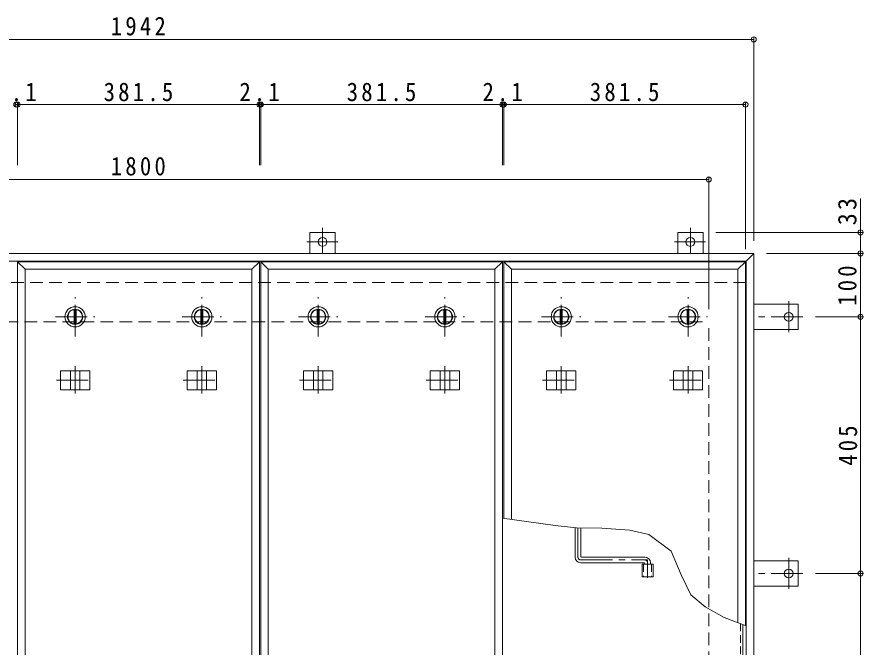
# Model space of a CAD drawing. Units: millimetres at full size, sheet at 1:10. Extents: x -2686 to 2781, y -1962 to 1908.
# Drawn here: x -1603 to -268, y 568 to 1562 of the extents above; entities that cross this region are included whole.
import ezdxf

# ---------------------------------------------------------------- set-up
doc = ezdxf.new("R2010")
doc.units = ezdxf.units.MM
doc.header["$LTSCALE"] = 10
doc.header["$PDMODE"] = 32
doc.header["$PDSIZE"] = 8
for name, pattern in [('CHAIN1', [8, 5, -1, 1, -1]), ('DASHED1', [1.8, 1.2, -0.6]), ('DASHED2', [3, 2, -1])]:
    doc.linetypes.add(name, pattern=pattern)
for name, color, linetype, lineweight in [('0-1_躯体', 2, 'DASHED2', 9), ('0-2_仕上', 4, 'Continuous', 9), ('0-3_建具', 4, 'Continuous', 9), ('0-5_寸法', 7, 'DASHED1', 9), ('0-6_ハッチ', 6, 'Continuous', 9), ('0-A', 3, 'CHAIN1', 9), ('0-C', 2, 'Continuous', 9), ('0-E', 3, 'Continuous', 9), ('0-F', 7, 'Continuous', 9)]:
    doc.layers.add(name, color=color, linetype=linetype, lineweight=lineweight)
doc.styles.add('ＭＳ ゴシック', font='')
doc.styles.get('ＭＳ ゴシック').set_extended_font_data('MS Gothic')

msp = doc.modelspace()

# ---------------------------------------------------------------- linework, layer by layer
at = {"layer": '0-1_躯体'}
for p, q in [((-452.35, 1142.92), (-2370.35, 1142.92)), ((-2311.35, 1080.92), (-511.35, 1080.92)), ((-511.35, -119.08), (-511.35, 1080.92))]:
    msp.add_line(p, q, dxfattribs=at)
at = {"layer": '0-2_仕上'}
for p, q in [((-1602.1, 1175.92), (-1602.1, -214.08)), ((-1220.6, 1175.92), (-1220.6, -214.08)), ((-1218.47, 1175.92), (-1218.47, -214.08)), ((-836.97, 1175.92), (-836.97, -214.08)), ((-834.85, 1175.92), (-834.85, 770.88)), ((-453.35, 1175.92), (-453.35, 601.69)), ((-1590.1, 1163.92), (-1590.1, -202.08)), ((-1232.6, 1163.92), (-1232.6, -202.08)), ((-1206.47, 1163.92), (-1206.47, -202.08)), ((-848.97, 1163.92), (-848.97, -202.08)), ((-822.85, 1163.92), (-822.85, 769.22)), ((-465.35, 1163.92), (-465.35, 606.34))]:
    msp.add_line(p, q, dxfattribs=at)
at = {"layer": '0-2_仕上', "color": 3}
for p, q in [((-616.5, 698.42), (-616.5, 678.42)), ((-616.5, 698.42), (-599.2, 698.42)), ((-599.2, 698.42), (-599.2, 678.42)), ((-616.5, 678.42), (-599.2, 678.42))]:
    msp.add_line(p, q, dxfattribs=at)
at = {"layer": '0-2_仕上', "color": 3, "linetype": 'DASHED1'}
for p, q in [((-614.2, 698.42), (-614.2, 678.42)), ((-601.5, 698.42), (-601.5, 678.42))]:
    msp.add_line(p, q, dxfattribs=at)
at = {"layer": '0-2_仕上'}
for points in [[(-1590.1, 1163.92), (-1602.1, 1175.92), (-1220.6, 1175.92)], [(-1590.1, 1163.92), (-1232.6, 1163.92), (-1220.6, 1175.92)], [(-1206.47, 1163.92), (-1218.47, 1175.92), (-836.97, 1175.92)], [(-1206.47, 1163.92), (-848.97, 1163.92), (-836.97, 1175.92)], [(-822.85, 1163.92), (-834.85, 1175.92), (-453.35, 1175.92)], [(-822.85, 1163.92), (-465.35, 1163.92), (-453.35, 1175.92)]]:
    msp.add_lwpolyline(points, dxfattribs=at)
at = {"layer": '0-3_建具', "color": 2}
for p, q in [((-440.35, 1188.92), (-2382.35, 1188.92)), ((-440.35, 1188.92), (-452.35, 1176.92)), ((-440.35, -227.08), (-440.35, 1188.92)), ((-452.35, 1176.92), (-2370.35, 1176.92)), ((-452.35, -215.08), (-452.35, 1176.92))]:
    msp.add_line(p, q, dxfattribs=at)
at = {"layer": '0-3_建具'}
for p, q in [((-1534.44, 1003.92), (-1534.44, 973.92)), ((-1534.44, 1003.92), (-1488.26, 1003.92)), ((-1518.85, 1003.92), (-1518.85, 973.92)), ((-1503.85, 1003.92), (-1503.85, 973.92)), ((-1488.26, 1003.92), (-1488.26, 973.92)), ((-1334.44, 1003.92), (-1334.44, 973.92)), ((-1334.44, 1003.92), (-1288.26, 1003.92)), ((-1318.85, 1003.92), (-1318.85, 973.92)), ((-1303.85, 1003.92), (-1303.85, 973.92)), ((-1288.26, 1003.92), (-1288.26, 973.92)), ((-1150.81, 1003.92), (-1150.81, 973.92)), ((-1150.81, 1003.92), (-1104.63, 1003.92)), ((-1135.22, 1003.92), (-1135.22, 973.92)), ((-1120.22, 1003.92), (-1120.22, 973.92)), ((-1104.63, 1003.92), (-1104.63, 973.92)), ((-950.81, 1003.92), (-950.81, 973.92)), ((-950.81, 1003.92), (-904.63, 1003.92)), ((-935.22, 1003.92), (-935.22, 973.92)), ((-920.22, 1003.92), (-920.22, 973.92)), ((-904.63, 1003.92), (-904.63, 973.92)), ((-767.19, 1003.92), (-767.19, 973.92)), ((-767.19, 1003.92), (-721.01, 1003.92)), ((-751.6, 1003.92), (-751.6, 973.92)), ((-736.6, 1003.92), (-736.6, 973.92)), ((-721.01, 1003.92), (-721.01, 973.92)), ((-567.19, 1003.92), (-567.19, 973.92)), ((-567.19, 1003.92), (-521.01, 1003.92)), ((-551.6, 1003.92), (-551.6, 973.92)), ((-536.6, 1003.92), (-536.6, 973.92)), ((-521.01, 1003.92), (-521.01, 973.92)), ((-1534.44, 973.92), (-1488.26, 973.92)), ((-1334.44, 973.92), (-1288.26, 973.92)), ((-1150.81, 973.92), (-1104.63, 973.92)), ((-950.81, 973.92), (-904.63, 973.92)), ((-767.19, 973.92), (-721.01, 973.92)), ((-567.19, 973.92), (-521.01, 973.92))]:
    msp.add_line(p, q, dxfattribs=at)
at = {"layer": '0-3_建具', "linetype": 'CHAIN1'}
for p, q in [((-1511.35, 1011.04), (-1511.35, 967.8)), ((-1311.35, 1011.04), (-1311.35, 967.8)), ((-1127.72, 1011.04), (-1127.72, 967.8)), ((-927.72, 1011.04), (-927.72, 967.8)), ((-744.1, 1011.04), (-744.1, 967.8)), ((-544.1, 1011.04), (-544.1, 967.8)), ((-1540.76, 988.92), (-1481.94, 988.92)), ((-1340.76, 988.92), (-1281.94, 988.92)), ((-1157.13, 988.92), (-1098.31, 988.92)), ((-957.13, 988.92), (-898.31, 988.92)), ((-773.51, 988.92), (-714.69, 988.92)), ((-573.51, 988.92), (-514.69, 988.92))]:
    msp.add_line(p, q, dxfattribs=at)
at = {"layer": '0-5_寸法', "linetype": 'Continuous'}
msp.add_line((-271.83, 1222.12), (-271.83, 1275.88), dxfattribs=at)
msp.add_lwpolyline([(-452.35, 601.31), (-486.89, 614.68), (-517.12, 631.1), (-539.69, 650.34), (-555.05, 681.79), (-570.86, 719.25), (-605.83, 745.47), (-635.79, 752.13), (-679.91, 755.46), (-720.29, 755.88), (-753.58, 759.62), (-836.97, 771.18)], dxfattribs=at)
at = {"layer": '0-6_ハッチ'}
for p, q in [((-722.35, 756.11), (-722.35, 709.92)), ((-713.35, 755.81), (-713.35, 710.92)), ((-712.35, 709.92), (-612.35, 709.92)), ((-613.35, 700.92), (-713.35, 700.92)), ((-612.35, 699.92), (-612.35, 698.42)), ((-603.35, 700.92), (-603.35, 698.42))]:
    msp.add_line(p, q, dxfattribs=at)
at = {"layer": '0-6_ハッチ', "linetype": 'CHAIN1'}
for p, q in [((-717.85, 755.85), (-717.85, 709.93)), ((-713.34, 705.42), (-607.85, 705.42)), ((-607.85, 677.04), (-607.85, 705.42))]:
    msp.add_line(p, q, dxfattribs=at)
at = {"layer": '0-6_ハッチ'}
for centre, radius, start, end in [((-713.35, 709.92), 9, 180, 270), ((-712.35, 710.92), 1, 180, 270), ((-612.35, 700.92), 9, 0, 90), ((-613.35, 699.92), 1, 0, 90)]:
    msp.add_arc(centre, radius, start, end, dxfattribs=at)
at = {"layer": '0-6_ハッチ', "linetype": 'CHAIN1'}
for centre, radius, start, end in [((-713.34, 709.93), 4.51, 180, 270), ((-612.35, 700.92), 4.5, 360, 89.70431)]:
    msp.add_arc(centre, radius, start, end, dxfattribs=at)
at = {"layer": '0-A', "linetype": 'DASHED1'}
msp.add_line((-461.05, 604.68), (-461.05, -169.38), dxfattribs=at)
at = {"layer": '0-A', "linetype": 'Continuous'}
msp.add_line((-457.85, -172.58), (-457.85, 603.44), dxfattribs=at)
at = {"layer": '0-C', "linetype": 'CHAIN1'}
for p, q in [((-1511.35, 1057.92), (-1511.35, 1119.92)), ((-1311.35, 1057.92), (-1311.35, 1119.92)), ((-1127.72, 1057.92), (-1127.72, 1119.92)), ((-927.72, 1057.92), (-927.72, 1119.92)), ((-744.1, 1057.92), (-744.1, 1119.92)), ((-544.1, 1057.92), (-544.1, 1119.92)), ((-1542.35, 1088.92), (-1480.35, 1088.92)), ((-1342.35, 1088.92), (-1280.35, 1088.92)), ((-1158.72, 1088.92), (-1096.72, 1088.92)), ((-958.72, 1088.92), (-896.72, 1088.92)), ((-775.1, 1088.92), (-713.1, 1088.92)), ((-575.1, 1088.92), (-513.1, 1088.92))]:
    msp.add_line(p, q, dxfattribs=at)
at = {"layer": '0-C'}
for p, q in [((-1512.85, 1100.33), (-1512.85, 1077.52)), ((-1509.85, 1100.33), (-1509.85, 1077.52)), ((-1312.85, 1100.33), (-1312.85, 1077.52)), ((-1309.85, 1100.33), (-1309.85, 1077.52)), ((-1129.22, 1100.33), (-1129.22, 1077.52)), ((-1126.22, 1100.33), (-1126.22, 1077.52)), ((-929.22, 1100.33), (-929.22, 1077.52)), ((-926.22, 1100.33), (-926.22, 1077.52)), ((-745.6, 1100.33), (-745.6, 1077.52)), ((-742.6, 1100.33), (-742.6, 1077.52)), ((-545.6, 1100.33), (-545.6, 1077.52)), ((-542.6, 1100.33), (-542.6, 1077.52))]:
    msp.add_line(p, q, dxfattribs=at)
for centre, radius in [((-1511.35, 1088.92), 16), ((-1511.35, 1088.92), 12), ((-1511.35, 1088.92), 11.5), ((-1311.35, 1088.92), 16), ((-1311.35, 1088.92), 12), ((-1311.35, 1088.92), 11.5), ((-1127.72, 1088.92), 16), ((-1127.72, 1088.92), 12), ((-1127.72, 1088.92), 11.5), ((-927.72, 1088.92), 16), ((-927.72, 1088.92), 12), ((-927.72, 1088.92), 11.5), ((-744.1, 1088.92), 16), ((-744.1, 1088.92), 12), ((-744.1, 1088.92), 11.5), ((-544.1, 1088.92), 16), ((-544.1, 1088.92), 12), ((-544.1, 1088.92), 11.5)]:
    msp.add_circle(centre, radius, dxfattribs=at)
at = {"layer": '0-E', "linetype": 'CHAIN1'}
for p, q in [((-1120.85, 1229.28), (-1120.85, 1189.12)), ((-540.35, 1229.28), (-540.35, 1189.12)), ((-1145.69, 1207.12), (-1096.8, 1207.12)), ((-565.19, 1207.12), (-516.3, 1207.12)), ((-385.15, 1113.76), (-385.15, 1064.88)), ((-362.99, 1088.92), (-440.35, 1088.92)), ((-385.15, 708.76), (-385.15, 659.88)), ((-362.99, 683.92), (-440.35, 683.92))]:
    msp.add_line(p, q, dxfattribs=at)
at = {"layer": '0-E'}
for p, q in [((-1140.85, 1188.92), (-1140.85, 1222.12)), ((-1140.85, 1222.12), (-1100.85, 1222.12)), ((-1100.85, 1188.92), (-1100.85, 1222.12)), ((-560.35, 1222.12), (-520.35, 1222.12)), ((-560.35, 1188.92), (-560.35, 1222.12)), ((-520.35, 1188.92), (-520.35, 1222.12)), ((-440.35, 1108.92), (-370.15, 1108.92)), ((-370.15, 1108.92), (-370.15, 1068.92)), ((-440.35, 1068.92), (-370.15, 1068.92)), ((-440.35, 703.92), (-370.15, 703.92)), ((-370.15, 703.92), (-370.15, 663.92)), ((-440.35, 663.92), (-370.15, 663.92))]:
    msp.add_line(p, q, dxfattribs=at)
for centre in [(-1120.85, 1207.12), (-540.35, 1207.12), (-385.15, 1088.92), (-385.15, 683.92)]:
    msp.add_circle(centre, 7, dxfattribs=at)
at = {"layer": '0-F'}
for p, q in [((-2382.35, 1526.64), (-440.35, 1526.64)), ((-440.35, 1529.64), (-440.35, 1208.92)), ((-1604.22, 1423.84), (-1602.1, 1423.84)), ((-1602.1, 1426.84), (-1602.1, 1328.16)), ((-1602.1, 1423.84), (-1220.6, 1423.84)), ((-1220.6, 1426.84), (-1220.6, 1328.16)), ((-1220.6, 1423.84), (-1218.47, 1423.84)), ((-1218.47, 1426.84), (-1218.47, 1328.16)), ((-1218.47, 1423.84), (-836.97, 1423.84)), ((-836.97, 1426.84), (-836.97, 1328.16)), ((-836.97, 1423.84), (-834.85, 1423.84)), ((-834.85, 1426.84), (-834.85, 1328.16)), ((-834.85, 1423.84), (-453.35, 1423.84)), ((-453.35, 1426.84), (-453.35, 1195.92)), ((-511.35, 1308.64), (-511.35, 1100.92)), ((-2311.35, 1305.64), (-511.35, 1305.64)), ((-268.83, 1222.12), (-500.35, 1222.12)), ((-271.83, 1188.92), (-271.83, 1222.12)), ((-268.83, 1188.92), (-420.35, 1188.92)), ((-271.83, 1188.92), (-271.83, 1088.92)), ((-268.83, 1088.92), (-342.99, 1088.92)), ((-271.83, 683.92), (-271.83, 1088.92)), ((-268.83, 683.92), (-342.99, 683.92)), ((-271.83, 277.92), (-271.83, 683.92))]:
    msp.add_line(p, q, dxfattribs=at)
for p in [(-440.35, 1526.64), (-1604.22, 1423.84), (-1602.1, 1423.84), (-1220.6, 1423.84), (-1218.47, 1423.84), (-836.97, 1423.84), (-834.85, 1423.84), (-453.35, 1423.84), (-511.35, 1305.64), (-271.83, 1222.12), (-271.83, 1188.92), (-271.83, 1088.92), (-271.83, 683.92)]:
    msp.add_point(p, dxfattribs=at)

# ---------------------------------------------------------------- texts
at = {"layer": '0-F', "color": 2, "char_height": 29.33, "attachment_point": 7, "style": 'ＭＳ ゴシック'}
for s, insert in [('\\T1.28;\\W0.9;1942', (-1455.1, 1532.64)), ('\\T1.27;\\W0.9;2.1', (-1635.66, 1428.84)), ('\\T1.28;\\W0.9;381.5', (-1466.35, 1428.84)), ('\\T1.27;\\W0.9;2.1', (-1252.04, 1428.84)), ('\\T1.28;\\W0.9;381.5', (-1082.72, 1428.84)), ('\\T1.27;\\W0.9;2.1', (-868.41, 1428.84)), ('\\T1.28;\\W0.9;381.5', (-699.1, 1428.84)), ('\\T1.28;\\W0.9;1800', (-1455.1, 1311.64))]:
    msp.add_mtext(s, dxfattribs=dict(at, insert=insert))
at = {"layer": '0-F', "color": 2, "char_height": 29.33, "attachment_point": 7, "rotation": 90, "style": 'ＭＳ ゴシック'}
for s, insert in [('\\T1.27;\\W0.95;33', (-277.83, 1233.38)), ('\\T1.27;\\W0.9;100', (-277.83, 1106.42)), ('\\T1.27;\\W0.9;405', (-276.83, 853.92))]:
    msp.add_mtext(s, dxfattribs=dict(at, insert=insert))

doc.saveas('drawing.dxf')
